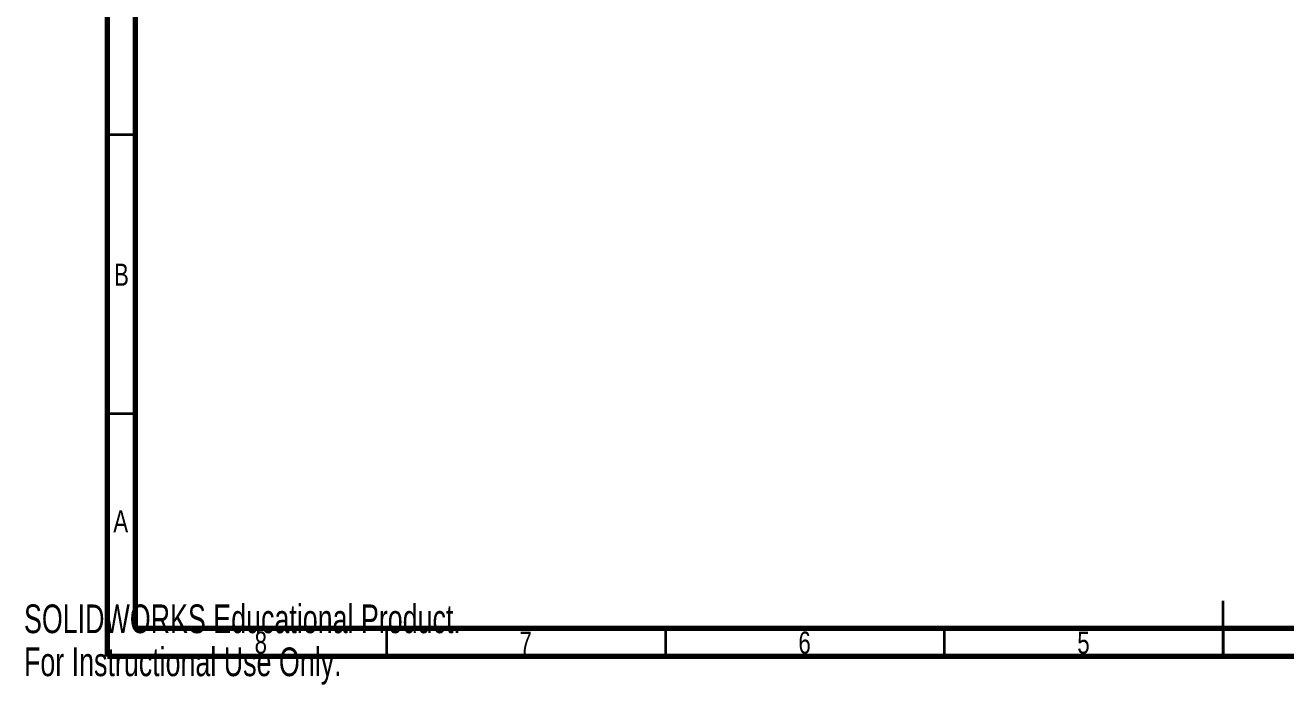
# Model space of a CAD drawing. Header units: millimetres. Extents: x 0 to 415, y 0 to 292.
# Drawn here: x 0.2 to 226.2, y -0.1 to 118.1 of the extents above; entities that cross this region are included whole.
import ezdxf

# ---------------------------------------------------------------- set-up
doc = ezdxf.new("R2010")
doc.units = ezdxf.units.MM
doc.styles.add('SLDTEXTSTYLE0', font='TXT', dxfattribs={"width": 0.75})
doc.styles.add('SLDTEXTSTYLE3', font='TXT', dxfattribs={"width": 0.7})

msp = doc.modelspace()

# ---------------------------------------------------------------- linework, layer by layer
at = {"color": 7, "linetype": 'Continuous', "lineweight": 70}
for p, q in [((15, 5), (15, 292)), ((20, 10), (20, 287)), ((410, 10), (20, 10)), ((415, 5), (15, 5))]:
    msp.add_line(p, q, dxfattribs=at)
at = {"color": 7, "linetype": 'Continuous', "lineweight": 35}
for p, q in [((20, 98.5), (15, 98.5)), ((20, 48.5), (15, 48.5)), ((215, 5), (215, 15)), ((65, 10), (65, 5)), ((115, 10), (115, 5)), ((165, 10), (165, 5)), ((215, 10), (215, 5))]:
    msp.add_line(p, q, dxfattribs=at)

# ---------------------------------------------------------------- texts
at = {"color": 7, "linetype": 'Continuous', "lineweight": 0, "char_height": 3.97, "attachment_point": 2, "style": 'SLDTEXTSTYLE0'}
for s, insert in [('B', (17.47, 75.42)), ('A', (17.34, 31.23)), ('8', (42.46, 9.48)), ('7', (89.96, 9.48)), ('6', (139.96, 9.48)), ('5', (189.96, 9.48))]:
    msp.add_mtext(s, dxfattribs=dict(at, insert=insert))
at = {"color": 7, "linetype": 'Continuous', "char_height": 5.1381, "attachment_point": 1, "style": 'SLDTEXTSTYLE3'}
for s, insert in [('SOLIDWORKS Educational Product.', (0, 14.33)), ('For Instructional Use Only.', (0, 6.62))]:
    msp.add_mtext(s, dxfattribs=dict(at, insert=insert))

doc.saveas('drawing.dxf')
